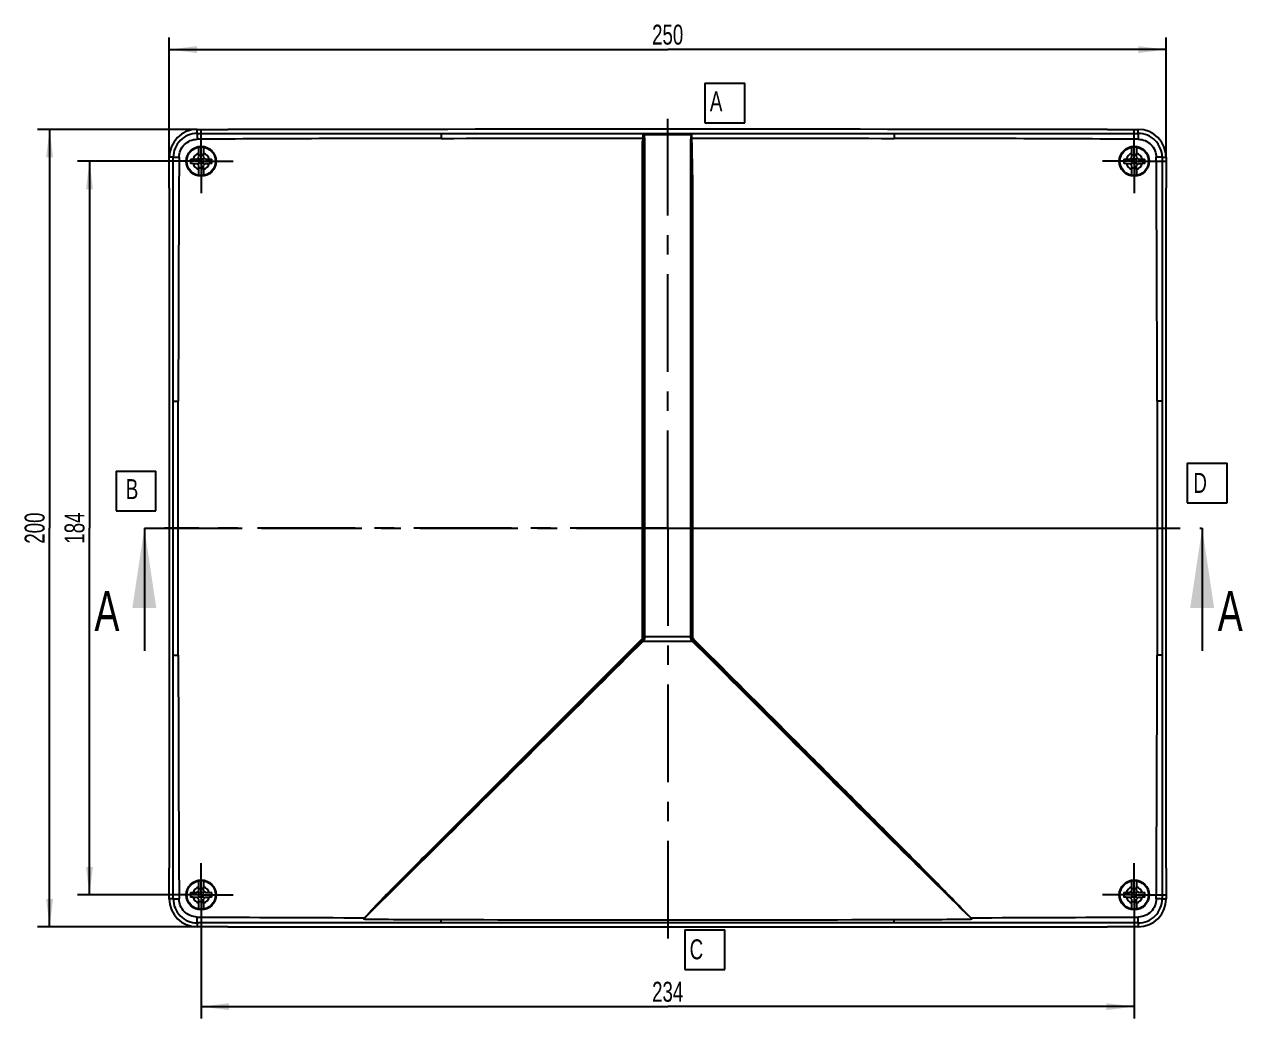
# Model space of a CAD drawing. Header units: millimetres. Extents: x 0 to 594, y 0 to 420.
# Drawn here: x 135.2 to 288, y 118.7 to 243.4 of the extents above; entities that cross this region are included whole.
import ezdxf

# ---------------------------------------------------------------- set-up
doc = ezdxf.new("R2010")
doc.units = ezdxf.units.MM
doc.header["$LTSCALE"] = 32.67
doc.linetypes.add('CENTER', pattern=[0.6, 0.375, -0.075, 0.075, -0.075])
doc.layers.get('0').update_dxf_attribs({"linetype": 'CONTINUOUS'})
for name, color, linetype in [('DECKEL_ABOX_DXF_CONTINUOUS_LINE', 7, 'CONTINUOUS'), ('KASTEN_ABOX_250-5201_DXF_AXIS', 7, 'CONTINUOUS'), ('M-490-925-01-5184_DXF_AXIS', 7, 'CONTINUOUS'), ('M-490-925-01-6274_DXF_DIMENSION', 7, 'CONTINUOUS'), ('M-490-925-01-6274_DXF_HATCHING', 7, 'CONTINUOUS'), ('M-490-925-01-6274_DXF_TEXT', 7, 'CONTINUOUS'), ('SCHRAUBE_D9-DXF_CONTINUOUS_LINE', 7, 'CONTINUOUS')]:
    doc.layers.add(name, color=color, linetype=linetype)
doc.styles.get("Standard").update_dxf_attribs({"font": 'txt', "width": 0.7})
doc.dimstyles.new('DIMSTYLE_3', dxfattribs={"dimtxt": 2.5, "dimasz": 3.5, "dimexe": 1.5, "dimexo": 0, "dimtad": 1, "dimdec": 3, "dimlfac": 2, "dimdsep": 46, "dimtxsty": 'Standard', "dimblk": '_FILLED', "dimblk1": '_FILLED', "dimblk2": '_FILLED', "dimcen": 0.09, "dimclrt": 5, "dimadec": 3, "dimazin": 2, "dimtp": 0.5, "dimtm": 0.5, "dimtfac": 1, "dimtdec": 3, "dimtofl": 0, "dimtmove": 0, "dimatfit": 3, "dimldrblk": '_FILLED', "dimfxl": 1, "dimtolj": 1, "dimarcsym": 0})
doc.dimstyles.get("Standard").update_dxf_attribs({"dimtxt": 2.5, "dimasz": 3.5, "dimexe": 1.5, "dimexo": 0, "dimtad": 1, "dimdec": 3, "dimdsep": 46, "dimtxsty": 'Standard', "dimblk": '_FILLED', "dimblk1": '_FILLED', "dimblk2": '_FILLED', "dimcen": 0.09, "dimclrt": 5, "dimadec": 3, "dimazin": 2, "dimtol": 1, "dimtp": 0.005, "dimtm": 0.005, "dimtfac": 1, "dimtdec": 3, "dimtofl": 0, "dimtmove": 0, "dimatfit": 3, "dimldrblk": '_FILLED', "dimfxl": 1, "dimtolj": 1, "dimarcsym": 0})

# ---------------------------------------------------------------- blocks, each defined once
blk = doc.blocks.new('_FILLED')
at = {"color": 0, "linetype": 'ByBlock'}
blk.add_solid([(0, 0), (-1, 0.125), (-1, -0.125)], dxfattribs=at)
blk = doc.blocks.new('*D7')
at = {"layer": 'M-490-925-01-6274_DXF_DIMENSION', "color": 2, "linetype": 'Continuous', "transparency": 16777216}
for p, q in [((156.87, 230.26), (136.87, 230.26)), ((138.37, 230.26), (138.37, 180.26)), ((138.37, 130.26), (138.37, 180.26)), ((156.87, 130.26), (136.87, 130.26))]:
    blk.add_line(p, q, dxfattribs=at)
at = {"layer": 'M-490-925-01-6274_DXF_DIMENSION', "color": 2, "linetype": 'Continuous', "transparency": 16777216, "xscale": 3.5, "yscale": 3.5, "zscale": 3.5}
for p, rotation in [((138.37, 230.26), 90), ((138.37, 130.26), 270)]:
    blk.add_blockref('_FILLED', p, dxfattribs=dict(at, rotation=rotation))
at = {"layer": 'M-490-925-01-6274_DXF_DIMENSION', "color": 5, "linetype": 'Continuous', "transparency": 16777216, "insert": (135.24, 180.26), "char_height": 2.5, "width": 8.8393, "attachment_point": 2, "rotation": 90, "line_spacing_factor": 0.9}
blk.add_mtext('200', dxfattribs=at)
blk = doc.blocks.new('*D11')
at = {"layer": 'M-490-925-01-6274_DXF_DIMENSION', "color": 2, "linetype": 'Continuous', "transparency": 16777216}
for p, q in [((153.37, 226.26), (141.87, 226.26)), ((143.37, 226.26), (143.37, 180.26)), ((143.37, 134.26), (143.37, 180.26)), ((153.37, 134.26), (141.87, 134.26))]:
    blk.add_line(p, q, dxfattribs=at)
at = {"layer": 'M-490-925-01-6274_DXF_DIMENSION', "color": 2, "linetype": 'Continuous', "transparency": 16777216, "xscale": 3.5, "yscale": 3.5, "zscale": 3.5}
for p, rotation in [((143.37, 226.26), 90), ((143.37, 134.26), 270)]:
    blk.add_blockref('_FILLED', p, dxfattribs=dict(at, rotation=rotation))
at = {"layer": 'M-490-925-01-6274_DXF_DIMENSION', "color": 5, "linetype": 'Continuous', "transparency": 16777216, "insert": (140.24, 180.26), "char_height": 2.5, "width": 8.0357, "attachment_point": 2, "rotation": 90, "line_spacing_factor": 0.9}
blk.add_mtext('184', dxfattribs=at)
blk = doc.blocks.new('*D14')
at = {"layer": 'M-490-925-01-6274_DXF_DIMENSION', "color": 2, "linetype": 'Continuous', "transparency": 16777216}
for p, q in [((153.37, 226.76), (153.37, 241.77)), ((278.37, 226.76), (278.37, 241.77)), ((153.37, 240.27), (215.87, 240.27)), ((278.37, 240.27), (215.87, 240.27))]:
    blk.add_line(p, q, dxfattribs=at)
at = {"layer": 'M-490-925-01-6274_DXF_DIMENSION', "color": 2, "linetype": 'Continuous', "transparency": 16777216, "xscale": 3.5, "yscale": 3.5, "zscale": 3.5, "rotation": 180}
blk.add_blockref('_FILLED', (153.37, 240.27), dxfattribs=at)
at = {"layer": 'M-490-925-01-6274_DXF_DIMENSION', "color": 2, "linetype": 'Continuous', "transparency": 16777216, "xscale": 3.5, "yscale": 3.5, "zscale": 3.5}
blk.add_blockref('_FILLED', (278.37, 240.27), dxfattribs=at)
at = {"layer": 'M-490-925-01-6274_DXF_DIMENSION', "color": 5, "linetype": 'Continuous', "transparency": 16777216, "insert": (215.87, 243.39), "char_height": 2.5, "width": 8.5714, "attachment_point": 2, "line_spacing_factor": 0.9}
blk.add_mtext('250', dxfattribs=at)
blk = doc.blocks.new('*D18')
at = {"layer": 'M-490-925-01-6274_DXF_DIMENSION', "color": 2, "linetype": 'Continuous', "transparency": 16777216}
for p, q in [((157.37, 134.26), (157.37, 118.75)), ((274.37, 134.26), (274.37, 118.75)), ((157.37, 120.25), (215.87, 120.25)), ((274.37, 120.25), (215.87, 120.25))]:
    blk.add_line(p, q, dxfattribs=at)
at = {"layer": 'M-490-925-01-6274_DXF_DIMENSION', "color": 2, "linetype": 'Continuous', "transparency": 16777216, "xscale": 3.5, "yscale": 3.5, "zscale": 3.5, "rotation": 180}
blk.add_blockref('_FILLED', (157.37, 120.25), dxfattribs=at)
at = {"layer": 'M-490-925-01-6274_DXF_DIMENSION', "color": 2, "linetype": 'Continuous', "transparency": 16777216, "xscale": 3.5, "yscale": 3.5, "zscale": 3.5}
blk.add_blockref('_FILLED', (274.37, 120.25), dxfattribs=at)
at = {"layer": 'M-490-925-01-6274_DXF_DIMENSION', "color": 5, "linetype": 'Continuous', "transparency": 16777216, "insert": (215.87, 123.37), "char_height": 2.5, "width": 8.5714, "attachment_point": 2, "line_spacing_factor": 0.9}
blk.add_mtext('234', dxfattribs=at)
blk = doc.blocks.new('XSEC_FILLED')
at = {"color": 0, "linetype": 'ByBlock'}
blk.add_solid([(0, 0), (-1, 0.15), (-1, -0.15)], dxfattribs=at)
blk = doc.blocks.new('HATCHING_BL2', base_point=(216.57, 172.57))
at = {"layer": 'M-490-925-01-6274_DXF_HATCHING', "color": 7, "linetype": 'CENTER'}
for p, q in [((150.25, 180.26), (165.25, 180.26)), ((267.89, 180.26), (282.89, 180.26))]:
    blk.add_line(p, q, dxfattribs=at)
at = {"layer": 'M-490-925-01-6274_DXF_HATCHING', "color": 9, "linetype": 'CENTER'}
blk.add_line((165.25, 180.26), (267.89, 180.26), dxfattribs=at)
at = {"layer": 'M-490-925-01-6274_DXF_HATCHING', "color": 7, "linetype": 'Continuous', "char_height": 5, "width": 6.4286, "attachment_point": 1, "line_spacing_factor": 0.9}
for insert in [(144, 172.38), (284.85, 172.38)]:
    blk.add_mtext('A', dxfattribs=dict(at, insert=insert))
at = {"layer": 'M-490-925-01-6274_DXF_HATCHING', "color": 7, "linetype": 'Continuous'}
for points in [[(150.25, 180.26), (150.25, 164.88)], [(282.89, 180.26), (282.89, 164.88)]]:
    blk.add_leader(points, dimstyle='Standard', override={"dimasz": 10, "dimtad": 0, "dimldrblk": 'XSEC_FILLED'}, dxfattribs=at)

msp = doc.modelspace()

# ---------------------------------------------------------------- linework, layer by layer
at = {"color": 7, "linetype": 'Continuous'}
for p, q in [((220.53833, 236.07292), (220.53833, 231.07292)), ((220.53833, 236.07292), (225.53833, 236.07292)), ((225.53833, 231.07292), (225.53833, 236.07292)), ((220.53833, 231.07292), (225.53833, 231.07292)), ((281.0103, 188.41668), (286.0103, 188.41668)), ((281.0103, 188.41668), (281.0103, 183.41668)), ((286.0103, 183.41668), (286.0103, 188.41668)), ((146.70955, 187.40782), (146.70955, 182.40782)), ((146.70955, 187.40782), (151.70955, 187.40782)), ((151.70955, 182.40782), (151.70955, 187.40782)), ((281.0103, 183.41668), (286.0103, 183.41668)), ((146.70955, 182.40782), (151.70955, 182.40782)), ((218.02622, 129.89741), (218.02622, 124.89741)), ((218.02622, 129.89741), (223.02622, 129.89741)), ((223.02622, 124.89741), (223.02622, 129.89741)), ((218.02622, 124.89741), (223.02622, 124.89741))]:
    msp.add_line(p, q, dxfattribs=at)
at = {"layer": 'DECKEL_ABOX_DXF_CONTINUOUS_LINE', "color": 9, "linetype": 'Continuous'}
for p, q in [((156.87414, 229.75145), (156.87414, 230.25634)), ((187.4729, 229.747), (187.47202, 229.13411)), ((212.75723, 229.13705), (212.75861, 229.15329)), ((212.87414, 229.74855), (218.87414, 229.74855)), ((212.91033, 229.63051), (218.83532, 229.63051)), ((244.27539, 229.747), (244.27627, 229.13411)), ((274.87414, 229.75145), (274.87414, 230.25634)), ((153.87903, 226.75634), (153.37414, 226.75634)), ((277.86925, 226.75634), (278.37414, 226.75634)), ((153.88314, 196.16875), (154.50529, 196.16931)), ((213.02414, 166.49075), (213.02414, 196.24809)), ((218.72414, 196.24809), (218.72414, 166.49075)), ((277.86514, 196.16875), (277.24299, 196.16931)), ((212.72442, 166.48276), (212.72439, 166.66394)), ((213.02414, 166.66605), (218.72414, 166.66605)), ((219.02387, 166.48276), (219.02389, 166.66394)), ((210.53929, 164.25699), (212.57827, 166.29596)), ((210.74465, 164.05488), (212.78957, 166.09892)), ((212.57827, 166.29596), (212.69435, 166.41204)), ((212.78957, 166.09892), (212.8471, 166.15523)), ((212.78957, 166.09892), (218.95869, 166.09892)), ((212.8471, 166.15523), (212.87675, 166.18425)), ((212.85396, 166.48383), (212.86894, 166.48434)), ((212.87675, 166.18425), (212.90698, 166.21385)), ((218.8413, 166.21384), (218.89926, 166.1571)), ((218.89926, 166.1571), (218.92879, 166.12819)), ((218.92879, 166.12819), (218.95869, 166.09892)), ((218.95869, 166.09892), (221.00312, 164.05446)), ((219.17, 166.29598), (219.05394, 166.41204)), ((221.20899, 164.25699), (219.17, 166.29598)), ((153.88314, 164.34393), (154.50529, 164.34337)), ((187.44783, 141.14974), (210.53929, 164.25699)), ((277.86514, 164.34393), (277.24299, 164.34337)), ((177.88481, 131.39011), (187.59239, 141.00484)), ((187.43655, 141.13845), (187.44783, 141.14974)), ((153.87903, 133.75634), (153.37414, 133.75634)), ((277.86925, 133.75634), (278.37414, 133.75634)), ((177.71396, 131.22116), (177.88481, 131.39011)), ((253.86805, 131.38308), (254.03432, 131.22116)), ((156.87414, 130.76124), (156.87414, 130.25634)), ((187.4729, 130.76568), (187.47211, 131.17336)), ((244.27539, 130.76568), (244.27617, 131.17336)), ((274.87414, 130.76124), (274.87414, 130.25634))]:
    msp.add_line(p, q, dxfattribs=at)
at = {"layer": 'DECKEL_ABOX_DXF_CONTINUOUS_LINE', "color": 7, "linetype": 'Continuous'}
for p, q in [((156.87414, 230.25634), (160.72414, 230.25634)), ((212.87414, 229.7463), (212.87414, 229.74855)), ((212.87414, 166.48486), (212.87414, 229.73483)), ((218.87414, 229.74855), (218.87414, 229.7463)), ((218.87414, 166.48499), (218.87414, 229.74681)), ((271.02414, 230.25634), (274.87414, 230.25634)), ((153.37414, 222.90634), (153.37414, 226.75634)), ((278.37414, 226.75634), (278.37414, 222.90634)), ((177.71396, 131.22116), (212.80092, 166.30812)), ((218.94714, 166.30834), (254.03432, 131.22116)), ((153.37414, 133.75634), (153.37414, 137.60634)), ((278.37414, 137.60634), (278.37414, 133.75634)), ((160.72414, 130.25634), (156.87414, 130.25634)), ((177.88268, 131.2199), (177.71396, 131.22116)), ((254.03432, 131.22116), (253.87135, 131.21995)), ((274.87414, 130.25634), (271.02414, 130.25634))]:
    msp.add_line(p, q, dxfattribs=at)
for centre in [(157.37414, 226.25634), (274.37414, 226.25634), (157.37414, 134.25634), (274.37414, 134.25634)]:
    msp.add_circle(centre, 1.875, dxfattribs=at)
for centre, radius, start, end in [((156.87414, 226.75634), 3.5, 90, 180), ((221.15285, 228.53937), 8.41665, 175.1906198, 175.8170808), ((219.74626, 228.65673), 7.00517, 174.8196247, 175.1826106), ((274.87414, 226.75634), 3.5, 0, 90), ((212.62414, 166.48489), 0.25, 315, 359.9915506), ((219.12414, 166.48489), 0.25, 180, 225), ((156.87414, 133.75634), 3.5, 180, 270), ((274.87414, 133.75634), 3.5, 270, 360), ((192.91797, 2240.96993), 2109.80361, 269.59168412, 269.85210641), ((215.87414, 11325.17011), 11194.03279, 269.854626186, 270.145373703), ((238.83261, 2240.42904), 2109.26271, 270.14786846, 270.40851411)]:
    msp.add_arc(centre, radius, start, end, dxfattribs=at)
at = {"layer": 'DECKEL_ABOX_DXF_CONTINUOUS_LINE', "color": 9, "linetype": 'Continuous'}
for centre, radius, start, end in [((156.87398, 226.7565), 2.99496, 89.9969343, 180.0030215), ((220.57018, 228.48291), 7.84028, 175.2141302, 176.9351226), ((209.82163, 228.87646), 3.17941, 11.3875201, 13.7193538), ((209.53445, 228.81876), 3.47234, 9.0891729, 11.3852876), ((223.84518, 228.69112), 5.09717, 169.3799427, 171.4779962), ((169.00402, 227.65241), 49.92352, 1.7227784, 1.8734638), ((274.8743, 226.7565), 2.99496, 359.9969785, 90.0030657), ((196.88909, -6470.64336), 6699.78409, 90.080533708, 90.342242812), ((234.85925, -6470.6304), 6699.77112, 89.657756935, 89.919466545), ((6190.97886, 190.93782), 6036.47583, 179.659981694, 179.950344814), ((-5759.23127, 190.93782), 6036.47653, 0.049655203, 0.340018289), ((212.63052, 166.496), 0.39502, 314.4159717, 329.4065841), ((212.63986, 166.49094), 0.38428, 352.3174583, 359.9725504), ((219.11494, 166.49381), 0.39146, 202.9352689, 218.0202779), ((219.1175, 166.49583), 0.39472, 218.0220973, 225.5936519), ((219.02407, 176.66274), 10.17998, 269.7842982, 270.00324), ((212.39733, 173.05831), 9.40654, 314.5906478, 314.8095198), ((210.88937, 174.57813), 11.54752, 314.8032597, 314.9946698), ((6190.98719, 169.57489), 6036.48417, 180.049655387, 180.340018105), ((-6098.59748, 6478.22314), 8926.17045, 314.768390792, 314.978095069), ((-5759.23819, 169.57489), 6036.48345, 359.659981877, 359.950344631), ((1283.98128, 1189.7235), 1476.89462, 225.24414106, 225.77435297), ((156.87394, 133.75614), 2.99491, 179.9961374, 270.0039068), ((274.87435, 133.75614), 2.99491, 269.9960932, 0.0038626), ((196.85679, 6817.49122), 6686.11931, 269.657334483, 269.83734502), ((234.89392, 6817.16125), 6685.78934, 270.162555042, 270.342661608)]:
    msp.add_arc(centre, radius, start, end, dxfattribs=at)
at = {"layer": 'DECKEL_ABOX_DXF_CONTINUOUS_LINE', "color": 7, "linetype": 'Continuous'}
for centre, major_axis, start_param, end_param in [((215.87414, -30.01142), (6083.17, 0), 1.561730206, 1.579862448), ((412.80385, 180.25634), (0, 6063.48333), 1.563762358, 1.577830295), ((18.94443, 180.25634), (0, 6063.48333), -1.577830295, -1.563762358), ((215.87414, 390.5241), (6083.17, 0), -1.579862448, -1.561730206)]:
    msp.add_ellipse(centre, major_axis=major_axis, ratio=0.042786648, start_param=start_param, end_param=end_param, dxfattribs=at)
at = {"layer": 'DECKEL_ABOX_DXF_CONTINUOUS_LINE', "color": 9, "linetype": 'Continuous'}
for points, knots in [([(156.87414, 229.75145), (156.87124, 229.7303), (156.87424, 229.65537), (156.86967, 229.50353), (156.8705, 229.28129), (156.86978, 229.11245), (156.86975, 229.0212)], [0, 0, 0, 0, 0.087683954, 0.30622248, 0.62515292, 1, 1, 1, 1]), ([(212.75861, 229.15328), (212.78598, 229.15101), (212.82494, 229.14692), (212.85833, 229.1376), (212.87414, 229.13281), (212.87414, 229.1292)], [0, 0, 0, 0, 0.69137892, 0.909145311, 1, 1, 1, 1]), ([(212.88017, 229.72987), (212.87924, 229.73173), (212.87739, 229.73518), (212.87524, 229.73847), (212.87414, 229.73993)], [0, 0, 0, 0, 0.532546583, 1, 1, 1, 1]), ([(212.91033, 229.63051), (212.9062, 229.62954), (212.89761, 229.62833), (212.88854, 229.62735), (212.87621, 229.62952), (212.88141, 229.63533), (212.88342, 229.63689)], [0, 0, 0, 0, 0.323599181, 0.630173543, 0.806281669, 1, 1, 1, 1]), ([(212.91033, 229.63051), (212.90732, 229.64044), (212.89788, 229.67366), (212.89097, 229.70817), (212.88017, 229.72987)], [0, 0, 0, 0, 0.299821885, 1, 1, 1, 1]), ([(218.87414, 229.74034), (218.87028, 229.73509), (218.85302, 229.69984), (218.84278, 229.66206), (218.83532, 229.63051)], [0, 0, 0, 0, 0.167424313, 1, 1, 1, 1]), ([(218.83532, 229.63051), (218.8398, 229.6297), (218.84912, 229.62875), (218.8586, 229.62817), (218.87192, 229.63024), (218.86626, 229.63595), (218.86417, 229.63734)], [0, 0, 0, 0, 0.329374824, 0.641421527, 0.818721022, 1, 1, 1, 1]), ([(218.87414, 229.14686), (218.87414, 229.1477), (218.88196, 229.15395), (218.89102, 229.15253), (218.89871, 229.15168)], [0, 0, 0, 0, 0.097517283, 1, 1, 1, 1]), ([(218.87575, 229.74368), (218.87557, 229.74421), (218.87521, 229.74511), (218.87474, 229.74597), (218.87448, 229.7463)], [0, 0, 0, 0, 0.574799594, 1, 1, 1, 1]), ([(218.90085, 229.28452), (218.89894, 229.34281), (218.89495, 229.44805), (218.89024, 229.58618), (218.88263, 229.68025), (218.88088, 229.72906), (218.87575, 229.74368)], [0, 0, 0, 0, 0.38032062, 0.687405347, 0.898957101, 1, 1, 1, 1]), ([(219.02465, 196.25611), (219.02467, 199.01704), (219.02637, 204.53033), (219.01597, 215.49569), (219.06227, 223.70289), (218.90497, 229.15329)], [0, 0, 0, 0, 0.251774895, 0.502759691, 1, 1, 1, 1]), ([(274.87414, 229.75139), (274.87705, 229.73025), (274.87405, 229.65532), (274.87861, 229.50349), (274.87779, 229.28127), (274.8785, 229.11244), (274.87854, 229.0212)], [0, 0, 0, 0, 0.087680592, 0.306215127, 0.625145538, 1, 1, 1, 1]), ([(154.60932, 226.76071), (154.61111, 227.05405), (154.7326, 227.6463), (155.23667, 228.3938), (155.98415, 228.89789), (156.5764, 229.01939), (156.86975, 229.0212)], [0, 0, 0, 0, 0.249990662, 0.499999936, 0.750009348, 1, 1, 1, 1]), ([(212.72364, 196.25611), (212.72363, 198.99564), (212.72364, 203.10213), (212.72368, 208.57267), (212.72373, 212.66406), (212.7238, 216.74438), (212.72387, 220.13667), (212.72394, 222.84321), (212.72397, 224.53061), (212.72404, 225.87832), (212.724, 226.88744), (212.72437, 227.89508), (212.72299, 228.56707), (212.74111, 228.90211)], [0, 0, 0, 0, 0.251747147, 0.377363674, 0.502712894, 0.627723095, 0.752322535, 0.814445769, 0.876439346, 0.907384696, 0.93829425, 0.969166817, 1, 1, 1, 1]), ([(213.02414, 196.24809), (213.02414, 198.98751), (213.02414, 203.09383), (213.02414, 208.56411), (213.02414, 212.6552), (213.02414, 216.05786), (213.02414, 218.77382), (213.02415, 220.80546), (213.0241, 222.83312), (213.02426, 224.52023), (213.02394, 225.86768), (213.0249, 226.8766), (213.02131, 227.88398), (213.03022, 228.55592), (213.01202, 228.89087)], [0, 0, 0, 0, 0.251762997, 0.377385773, 0.502738834, 0.62774946, 0.69010368, 0.752345102, 0.814464693, 0.876453438, 0.90739593, 0.93830234, 0.969171543, 1, 1, 1, 1]), ([(218.7416, 228.80521), (218.72362, 228.47111), (218.72433, 227.80101), (218.72406, 226.79617), (218.72416, 225.78984), (218.72413, 224.44586), (218.72415, 222.76311), (218.72414, 220.06401), (218.72414, 216.68098), (218.72414, 212.61177), (218.72414, 208.53146), (218.72414, 203.07567), (218.72414, 198.98024), (218.72414, 196.24809)], [0, 0, 0, 0, 0.030830507, 0.061701589, 0.092609688, 0.123553687, 0.185544922, 0.247666345, 0.372263874, 0.497274341, 0.62262559, 0.748245307, 1, 1, 1, 1]), ([(274.87854, 229.0212), (275.17189, 229.0194), (275.76413, 228.89789), (276.51161, 228.3938), (277.01569, 227.6463), (277.13716, 227.05405), (277.13897, 226.76071)], [0, 0, 0, 0, 0.249990681, 0.500000036, 0.750009367, 1, 1, 1, 1]), ([(153.87909, 226.75634), (153.90024, 226.75923), (153.97516, 226.75624), (154.127, 226.76078), (154.34924, 226.75996), (154.51807, 226.76067), (154.60932, 226.76071)], [0, 0, 0, 0, 0.087681004, 0.306217532, 0.625148898, 1, 1, 1, 1]), ([(277.86925, 226.75634), (277.8481, 226.75923), (277.77317, 226.75625), (277.62131, 226.76078), (277.39906, 226.75996), (277.23022, 226.76067), (277.13897, 226.76071)], [0, 0, 0, 0, 0.087684363, 0.306224881, 0.625156278, 1, 1, 1, 1]), ([(212.72364, 196.25611), (212.7428, 196.25611), (212.77711, 196.25503), (212.82754, 196.25802), (212.85047, 196.25057), (212.87414, 196.25748), (212.87414, 196.25364)], [0, 0, 0, 0, 0.381798236, 0.706768792, 0.923404915, 1, 1, 1, 1]), ([(213.02414, 196.2481), (213.00503, 196.2481), (212.97083, 196.24918), (212.92056, 196.2462), (212.89772, 196.25362), (212.87414, 196.24674), (212.87414, 196.25057)], [0, 0, 0, 0, 0.382054586, 0.706973478, 0.923471699, 1, 1, 1, 1]), ([(218.72414, 196.2481), (218.74325, 196.2481), (218.77745, 196.24918), (218.82773, 196.2462), (218.85057, 196.25362), (218.87414, 196.24674), (218.87414, 196.25057)], [0, 0, 0, 0, 0.382054585, 0.706973479, 0.9234717, 1, 1, 1, 1]), ([(218.87414, 196.25364), (218.87414, 196.25748), (218.89781, 196.25057), (218.92074, 196.25802), (218.97118, 196.25503), (219.00549, 196.25611), (219.02465, 196.25611)], [0, 0, 0, 0, 0.076596274, 0.293232514, 0.618202462, 1, 1, 1, 1]), ([(213.02414, 166.66605), (213.00503, 166.66605), (212.97083, 166.66495), (212.92055, 166.6681), (212.89773, 166.66058), (212.87415, 166.66777), (212.87414, 166.66395)], [0, 0, 0, 0, 0.382088325, 0.707030815, 0.923531949, 1, 1, 1, 1]), ([(218.72414, 166.66605), (218.74325, 166.66605), (218.77745, 166.66495), (218.82773, 166.6681), (218.85055, 166.66058), (218.87414, 166.66777), (218.87414, 166.66395)], [0, 0, 0, 0, 0.382090868, 0.707035664, 0.923536362, 1, 1, 1, 1]), ([(212.68864, 166.18913), (212.68756, 166.18977), (212.68616, 166.19059), (212.68393, 166.19113), (212.68352, 166.19072)], [0, 0, 0, 0, 0.683672572, 1, 1, 1, 1]), ([(212.78957, 166.09892), (212.7788, 166.10959), (212.746, 166.14036), (212.71453, 166.17402), (212.68864, 166.18913)], [0, 0, 0, 0, 0.335956335, 1, 1, 1, 1]), ([(212.69435, 166.41204), (212.70561, 166.40078), (212.73965, 166.3671), (212.77328, 166.33296), (212.79692, 166.31144)], [0, 0, 0, 0, 0.332444076, 1, 1, 1, 1]), ([(212.72364, 166.48276), (212.73657, 166.48276), (212.78001, 166.48287), (212.82345, 166.48307), (212.85396, 166.48383)], [0, 0, 0, 0, 0.297522992, 1, 1, 1, 1]), ([(212.79692, 166.31144), (212.79786, 166.31057), (212.799, 166.31015), (212.80057, 166.30784), (212.80089, 166.30815)], [0, 0, 0, 0, 0.744112466, 1, 1, 1, 1]), ([(212.90698, 166.21385), (212.89404, 166.22671), (212.87035, 166.24907), (212.8371, 166.28254), (212.81745, 166.29437), (212.80353, 166.31073), (212.80092, 166.30812)], [0, 0, 0, 0, 0.384728796, 0.707802951, 0.922014059, 1, 1, 1, 1]), ([(212.86894, 166.48434), (212.87023, 166.48441), (212.87137, 166.4849), (212.87414, 166.48445), (212.87414, 166.48489)], [0, 0, 0, 0, 0.743291859, 1, 1, 1, 1]), ([(212.89424, 166.48782), (212.88924, 166.48748), (212.88472, 166.48582), (212.87414, 166.48668), (212.87414, 166.48489)], [0, 0, 0, 0, 0.736718087, 1, 1, 1, 1]), ([(213.02414, 166.49075), (213.01125, 166.49075), (212.96794, 166.49046), (212.92459, 166.48989), (212.89424, 166.48782)], [0, 0, 0, 0, 0.297656365, 1, 1, 1, 1]), ([(218.72414, 166.49075), (218.74325, 166.49075), (218.77751, 166.48978), (218.82762, 166.49122), (218.85084, 166.48471), (218.87414, 166.48878), (218.87414, 166.48489)], [0, 0, 0, 0, 0.38145722, 0.705950169, 0.922409208, 1, 1, 1, 1]), ([(218.8413, 166.21384), (218.85424, 166.2267), (218.87793, 166.24907), (218.91118, 166.28254), (218.93084, 166.29437), (218.94475, 166.31073), (218.94737, 166.30812)], [0, 0, 0, 0, 0.384731464, 0.70780646, 0.922016918, 1, 1, 1, 1]), ([(218.87414, 166.48489), (218.87414, 166.48221), (218.89081, 166.48702), (218.9073, 166.48167), (218.94489, 166.48382), (218.97082, 166.48289), (218.98574, 166.48283)], [0, 0, 0, 0, 0.072094388, 0.278696897, 0.598953512, 1, 1, 1, 1]), ([(218.94736, 166.30812), (218.94857, 166.30691), (218.95401, 166.31655), (218.96406, 166.32171), (218.98088, 166.34044), (218.99375, 166.35232), (219.00107, 166.35953)], [0, 0, 0, 0, 0.068857611, 0.268038615, 0.585539532, 1, 1, 1, 1]), ([(218.95869, 166.09892), (218.96946, 166.10959), (219.00227, 166.14036), (219.03374, 166.17402), (219.05963, 166.18914)], [0, 0, 0, 0, 0.335952499, 1, 1, 1, 1]), ([(219.05963, 166.18914), (219.06071, 166.18977), (219.06212, 166.1906), (219.06435, 166.19114), (219.06476, 166.19073)], [0, 0, 0, 0, 0.683741013, 1, 1, 1, 1]), ([(210.53929, 164.25699), (210.55272, 164.24357), (210.5775, 164.22032), (210.61067, 164.1829), (210.63188, 164.17214), (210.64354, 164.15072), (210.64621, 164.15341)], [0, 0, 0, 0, 0.38265913, 0.707476019, 0.923658952, 1, 1, 1, 1]), ([(221.00312, 164.05446), (224.85388, 160.20375), (232.55703, 152.50393), (240.25256, 144.79641), (244.11847, 140.96087)], [0, 0, 0, 0, 0.499998676, 1, 1, 1, 1]), ([(221.10207, 164.15341), (221.10475, 164.15073), (221.1164, 164.17213), (221.13762, 164.18291), (221.17078, 164.22032), (221.19556, 164.24357), (221.20899, 164.25699)], [0, 0, 0, 0, 0.076351856, 0.292535674, 0.617346811, 1, 1, 1, 1]), ([(244.31171, 141.13272), (242.39607, 143.0601), (238.54727, 146.90397), (230.84761, 154.6133), (225.06579, 160.39745), (221.20899, 164.25699)], [0, 0, 0, 0, 0.249402244, 0.499231151, 1, 1, 1, 1]), ([(177.87583, 131.39885), (178.65923, 132.22306), (180.18993, 133.90607), (182.61395, 136.30796), (185.02255, 138.72522), (186.63211, 140.33358), (187.43655, 141.13848)], [0, 0, 0, 0, 0.249933596, 0.499886601, 0.749879705, 1, 1, 1, 1]), ([(187.43657, 141.13847), (187.44928, 141.12598), (187.47261, 141.10404), (187.50647, 141.07416), (187.52637, 141.06076), (187.54243, 141.04963), (187.54522, 141.05241)], [0, 0, 0, 0, 0.382484021, 0.702348119, 0.915447138, 1, 1, 1, 1]), ([(244.20626, 141.04923), (244.20894, 141.04653), (244.22446, 141.05752), (244.24375, 141.07039), (244.27663, 141.09942), (244.29932, 141.12065), (244.3117, 141.13274)], [0, 0, 0, 0, 0.084148228, 0.297278292, 0.617312897, 1, 1, 1, 1]), ([(253.86229, 131.39882), (253.06594, 132.20943), (251.49114, 133.8478), (248.30751, 137.09241), (245.91415, 139.52042), (244.31171, 141.13275)], [0, 0, 0, 0, 0.249984825, 0.499915245, 1, 1, 1, 1]), ([(153.87903, 133.75634), (153.90018, 133.75345), (153.97512, 133.75644), (154.12697, 133.7519), (154.34922, 133.75272), (154.51807, 133.75201), (154.60932, 133.75198)], [0, 0, 0, 0, 0.087684363, 0.306224881, 0.625156278, 1, 1, 1, 1]), ([(156.86975, 131.49148), (156.5764, 131.49328), (155.98416, 131.6148), (155.23667, 132.11888), (154.73259, 132.86638), (154.61112, 133.45863), (154.60932, 133.75198)], [0, 0, 0, 0, 0.249990681, 0.500000036, 0.750009367, 1, 1, 1, 1]), ([(277.13897, 133.75198), (277.13717, 133.45863), (277.01569, 132.86638), (276.51161, 132.11888), (275.76413, 131.61479), (275.17189, 131.49329), (274.87854, 131.49148)], [0, 0, 0, 0, 0.249990662, 0.499999936, 0.750009348, 1, 1, 1, 1]), ([(277.8692, 133.75634), (277.84805, 133.75345), (277.77312, 133.75644), (277.62128, 133.7519), (277.39905, 133.75272), (277.23021, 133.75201), (277.13897, 133.75198)], [0, 0, 0, 0, 0.087681004, 0.306217532, 0.625148898, 1, 1, 1, 1]), ([(156.87414, 130.76129), (156.87124, 130.78243), (156.87424, 130.85736), (156.86967, 131.00919), (156.8705, 131.23141), (156.86978, 131.40024), (156.86975, 131.49148)], [0, 0, 0, 0, 0.087680592, 0.306215127, 0.625145538, 1, 1, 1, 1]), ([(274.87414, 130.76124), (274.87705, 130.78238), (274.87405, 130.85731), (274.87861, 131.00916), (274.87779, 131.2314), (274.8785, 131.40023), (274.87854, 131.49148)], [0, 0, 0, 0, 0.087683954, 0.30622248, 0.62515292, 1, 1, 1, 1])]:
    msp.add_open_spline(points, degree=3, knots=knots, dxfattribs=at)
for points in [[(156.87414, 229.75145), (167.07373, 229.74888), (177.27331, 229.74753), (187.4729, 229.747)], [(187.47202, 229.13411), (195.90088, 229.14566), (204.32975, 229.15203), (212.75861, 229.15329)], [(187.4729, 229.747), (195.93998, 229.74657), (204.40706, 229.74634), (212.87414, 229.7463)], [(213.01202, 228.89087), (213.00335, 229.05027), (212.98845, 229.20966), (212.96318, 229.36729)], [(218.80429, 229.44647), (218.77239, 229.23408), (218.75314, 229.01967), (218.7416, 228.80521)], [(218.87414, 229.7463), (227.34122, 229.74634), (235.8083, 229.74657), (244.27539, 229.747)], [(218.90497, 229.15329), (227.36207, 229.15206), (235.81917, 229.1457), (244.27627, 229.13411)], [(244.27539, 229.747), (254.47497, 229.74753), (264.67456, 229.74888), (274.87414, 229.75145)], [(153.88314, 196.16875), (153.88281, 206.36462), (153.88158, 216.56048), (153.87903, 226.75634)], [(277.86925, 226.75634), (277.86671, 216.56048), (277.86547, 206.36462), (277.86514, 196.16875)], [(153.88314, 164.34393), (153.88349, 174.9522), (153.88349, 185.56048), (153.88314, 196.16875)], [(154.49989, 164.34337), (154.49883, 174.95202), (154.49883, 185.56066), (154.49989, 196.16931)], [(212.72439, 166.66394), (212.72314, 176.528), (212.72325, 186.39206), (212.72473, 196.25611)], [(219.02389, 166.66394), (219.02514, 176.528), (219.02503, 186.39206), (219.02356, 196.25611)], [(277.2484, 196.16931), (277.24945, 185.56066), (277.24945, 174.95202), (277.2484, 164.34337)], [(277.86514, 196.16875), (277.8648, 185.56048), (277.8648, 174.9522), (277.86514, 164.34393)], [(212.69435, 166.41204), (212.71239, 166.43008), (212.72364, 166.45725), (212.72364, 166.48276)], [(212.97055, 166.29496), (212.99648, 166.3389), (213.01388, 166.389), (213.02069, 166.43956)], [(218.72414, 166.49075), (218.72415, 166.43991), (218.73467, 166.38811), (218.75443, 166.34126)], [(219.05394, 166.41204), (219.0359, 166.43009), (219.02466, 166.45725), (219.02464, 166.48276)], [(153.87903, 133.75634), (153.88158, 143.9522), (153.88281, 154.14807), (153.88314, 164.34393)], [(277.86514, 164.34393), (277.86547, 154.14807), (277.86671, 143.9522), (277.86925, 133.75634)], [(187.4729, 130.76568), (177.27331, 130.76515), (167.07373, 130.7638), (156.87414, 130.76124)], [(244.27539, 130.76568), (225.34122, 130.76664), (206.40706, 130.76664), (187.4729, 130.76568)], [(274.87414, 130.76124), (264.67456, 130.7638), (254.47497, 130.76515), (244.27539, 130.76568)]]:
    msp.add_open_spline(points, degree=3, dxfattribs=at)
at = {"layer": 'DECKEL_ABOX_DXF_CONTINUOUS_LINE', "color": 7, "linetype": 'Continuous'}
for points, knots in [([(212.7697, 229.28924), (212.77497, 229.34736), (212.7858, 229.45196), (212.80634, 229.59069), (212.82888, 229.68321), (212.851, 229.73496), (212.86663, 229.74388)], [0, 0, 0, 0, 0.372562514, 0.673997113, 0.885083228, 1, 1, 1, 1]), ([(212.86663, 229.74388), (212.86757, 229.74441), (212.86947, 229.74536), (212.87148, 229.74604), (212.87249, 229.7463)], [0, 0, 0, 0, 0.509505362, 1, 1, 1, 1])]:
    msp.add_open_spline(points, degree=3, knots=knots, dxfattribs=at)
at = {"layer": 'KASTEN_ABOX_250-5201_DXF_AXIS', "color": 7, "linetype": 'CENTER'}
for p, q in [((157.37414, 226.25634), (157.37414, 230.25634)), ((274.37414, 226.25634), (274.37414, 230.25634)), ((157.37414, 226.25634), (153.37414, 226.25634)), ((157.37414, 226.25634), (157.37414, 222.25634)), ((157.37414, 226.25634), (161.37414, 226.25634)), ((274.37414, 226.25634), (270.37414, 226.25634)), ((274.37414, 226.25634), (278.37414, 226.25634)), ((274.37414, 226.25634), (274.37414, 222.25634)), ((157.37414, 134.25634), (157.37414, 138.25634)), ((274.37414, 134.25634), (274.37414, 138.25634)), ((157.37414, 134.25634), (153.37414, 134.25634)), ((157.37414, 134.25634), (157.37414, 130.25634)), ((157.37414, 134.25634), (161.37414, 134.25634)), ((274.37414, 134.25634), (270.37414, 134.25634)), ((274.37414, 134.25634), (278.37414, 134.25634)), ((274.37414, 134.25634), (274.37414, 130.25634))]:
    msp.add_line(p, q, dxfattribs=at)
at = {"layer": 'M-490-925-01-5184_DXF_AXIS', "color": 7, "linetype": 'CENTER'}
for q in [(215.87414, 231.57721), (152.78589, 180.25634), (215.87414, 128.65907), (278.34051, 180.25634)]:
    msp.add_line((215.87414, 180.25634), q, dxfattribs=at)
at = {"layer": 'SCHRAUBE_D9-DXF_CONTINUOUS_LINE', "color": 7, "linetype": 'Continuous'}
for p, q in [((157.08664, 227.26621), (157.08664, 228.02942)), ((157.66164, 228.02942), (157.66164, 227.26621)), ((274.08664, 227.26621), (274.08664, 228.02942)), ((274.66164, 228.02942), (274.66164, 227.26621)), ((156.05247, 226.54384), (156.36427, 226.54384)), ((156.36427, 226.54384), (156.83664, 226.54384)), ((156.83664, 226.54384), (157.08664, 226.79384)), ((157.08664, 226.54384), (156.96164, 226.66884)), ((157.08664, 226.79384), (157.08664, 227.26621)), ((157.08664, 227.06668), (157.66164, 227.06668)), ((157.08664, 225.96884), (157.08664, 226.54384)), ((157.66164, 226.54384), (157.08664, 226.54384)), ((157.66164, 226.79384), (157.66164, 227.26621)), ((157.66164, 226.79384), (157.91164, 226.54384)), ((157.66164, 226.54384), (157.78664, 226.66884)), ((157.66164, 225.96884), (157.66164, 226.54384)), ((157.91164, 226.54384), (158.38401, 226.54384)), ((158.38401, 226.54384), (158.69582, 226.54384)), ((273.05247, 226.54384), (273.36427, 226.54384)), ((273.36427, 226.54384), (273.83664, 226.54384)), ((273.83664, 226.54384), (274.08664, 226.79384)), ((274.08664, 226.54384), (273.96164, 226.66884)), ((274.08664, 226.79384), (274.08664, 227.26621)), ((274.08664, 227.06668), (274.66164, 227.06668)), ((274.66164, 226.54384), (274.08664, 226.54384)), ((274.08664, 225.96884), (274.08664, 226.54384)), ((274.66164, 226.79384), (274.66164, 227.26621)), ((274.66164, 226.79384), (274.91164, 226.54384)), ((274.66164, 226.54384), (274.78664, 226.66884)), ((274.66164, 225.96884), (274.66164, 226.54384)), ((274.91164, 226.54384), (275.38401, 226.54384)), ((275.38401, 226.54384), (275.69582, 226.54384)), ((156.36427, 225.96884), (156.05247, 225.96884)), ((156.36427, 225.96884), (156.83664, 225.96884)), ((157.08664, 225.71884), (156.83664, 225.96884)), ((157.08664, 225.96884), (156.96164, 225.84384)), ((157.66164, 225.96884), (157.08664, 225.96884)), ((157.08664, 225.24647), (157.08664, 225.71884)), ((157.08664, 225.446), (157.66164, 225.446)), ((157.08664, 224.48326), (157.08664, 225.24647)), ((157.91164, 225.96884), (157.66164, 225.71884)), ((157.66164, 225.96884), (157.78664, 225.84384)), ((157.66164, 225.24647), (157.66164, 225.71884)), ((157.66164, 225.24647), (157.66164, 224.48326)), ((157.91164, 225.96884), (158.38401, 225.96884)), ((158.69582, 225.96884), (158.38401, 225.96884)), ((273.36427, 225.96884), (273.05247, 225.96884)), ((273.36427, 225.96884), (273.83664, 225.96884)), ((274.08664, 225.71884), (273.83664, 225.96884)), ((274.08664, 225.96884), (273.96164, 225.84384)), ((274.66164, 225.96884), (274.08664, 225.96884)), ((274.08664, 225.24647), (274.08664, 225.71884)), ((274.08664, 225.446), (274.66164, 225.446)), ((274.08664, 224.48326), (274.08664, 225.24647)), ((274.91164, 225.96884), (274.66164, 225.71884)), ((274.66164, 225.96884), (274.78664, 225.84384)), ((274.66164, 225.24647), (274.66164, 225.71884)), ((274.66164, 225.24647), (274.66164, 224.48326)), ((274.91164, 225.96884), (275.38401, 225.96884)), ((275.69582, 225.96884), (275.38401, 225.96884)), ((157.08664, 135.26621), (157.08664, 136.02942)), ((157.66164, 136.02942), (157.66164, 135.26621)), ((274.08664, 135.26621), (274.08664, 136.02942)), ((274.66164, 136.02942), (274.66164, 135.26621)), ((156.05247, 134.54384), (156.36427, 134.54384)), ((156.36427, 134.54384), (156.83664, 134.54384)), ((156.83664, 134.54384), (157.08664, 134.79384)), ((157.08664, 134.54384), (156.96164, 134.66884)), ((157.08664, 134.79384), (157.08664, 135.26621)), ((157.08664, 135.06668), (157.66164, 135.06668)), ((157.08664, 133.96884), (157.08664, 134.54384)), ((157.66164, 134.54384), (157.08664, 134.54384)), ((157.66164, 134.79384), (157.66164, 135.26621)), ((157.66164, 134.79384), (157.91164, 134.54384)), ((157.66164, 134.54384), (157.78664, 134.66884)), ((157.66164, 133.96884), (157.66164, 134.54384)), ((157.91164, 134.54384), (158.38401, 134.54384)), ((158.38401, 134.54384), (158.69582, 134.54384)), ((273.05247, 134.54384), (273.36427, 134.54384)), ((273.36427, 134.54384), (273.83664, 134.54384)), ((273.83664, 134.54384), (274.08664, 134.79384)), ((274.08664, 134.54384), (273.96164, 134.66884)), ((274.08664, 134.79384), (274.08664, 135.26621)), ((274.08664, 135.06668), (274.66164, 135.06668)), ((274.66164, 134.54384), (274.08664, 134.54384)), ((274.08664, 133.96884), (274.08664, 134.54384)), ((274.66164, 134.79384), (274.66164, 135.26621)), ((274.66164, 134.79384), (274.91164, 134.54384)), ((274.66164, 134.54384), (274.78664, 134.66884)), ((274.66164, 133.96884), (274.66164, 134.54384)), ((274.91164, 134.54384), (275.38401, 134.54384)), ((275.38401, 134.54384), (275.69582, 134.54384)), ((156.36427, 133.96884), (156.05247, 133.96884)), ((156.36427, 133.96884), (156.83664, 133.96884)), ((157.08664, 133.71884), (156.83664, 133.96884)), ((157.08664, 133.96884), (156.96164, 133.84384)), ((157.66164, 133.96884), (157.08664, 133.96884)), ((157.08664, 133.24647), (157.08664, 133.71884)), ((157.08664, 133.446), (157.66164, 133.446)), ((157.08664, 132.48326), (157.08664, 133.24647)), ((157.66164, 133.96884), (157.78664, 133.84384)), ((157.91164, 133.96884), (157.66164, 133.71884)), ((157.66164, 133.24647), (157.66164, 133.71884)), ((157.66164, 133.24647), (157.66164, 132.48326)), ((157.91164, 133.96884), (158.38401, 133.96884)), ((158.69582, 133.96884), (158.38401, 133.96884)), ((273.36427, 133.96884), (273.05247, 133.96884)), ((273.36427, 133.96884), (273.83664, 133.96884)), ((274.08664, 133.71884), (273.83664, 133.96884)), ((274.08664, 133.96884), (273.96164, 133.84384)), ((274.66164, 133.96884), (274.08664, 133.96884)), ((274.08664, 133.24647), (274.08664, 133.71884)), ((274.08664, 133.446), (274.66164, 133.446)), ((274.08664, 132.48326), (274.08664, 133.24647)), ((274.66164, 133.96884), (274.78664, 133.84384)), ((274.91164, 133.96884), (274.66164, 133.71884)), ((274.66164, 133.24647), (274.66164, 133.71884)), ((274.66164, 133.24647), (274.66164, 132.48326)), ((274.91164, 133.96884), (275.38401, 133.96884)), ((275.69582, 133.96884), (275.38401, 133.96884))]:
    msp.add_line(p, q, dxfattribs=at)
for centre in [(157.37414, 226.25634), (274.37414, 226.25634), (157.37414, 134.25634), (274.37414, 134.25634)]:
    msp.add_circle(centre, 1.8, dxfattribs=at)
for centre, radius, start, end in [((157.37414, 226.25634), 1.79624, 80.7898237, 99.2101763), ((274.37414, 226.25634), 1.79624, 80.7898237, 99.2101763), ((161.04236, 226.26018), 4.99795, 176.7464202, 180.0440277), ((161.04236, 226.2525), 4.99795, 179.9559723, 183.2535798), ((153.70592, 226.26018), 4.99795, 359.9559723, 3.2535798), ((153.70592, 226.2525), 4.99795, 356.7464202, 0.0440277), ((278.04236, 226.26018), 4.99795, 176.7464202, 180.0440277), ((278.04236, 226.2525), 4.99795, 179.9559723, 183.2535798), ((270.70592, 226.26018), 4.99795, 359.9559723, 3.2535798), ((270.70592, 226.2525), 4.99795, 356.7464202, 0.0440277), ((157.37414, 226.25634), 1.79624, 260.7898237, 279.2101763), ((274.37414, 226.25634), 1.79624, 260.7898237, 279.2101763), ((157.37414, 134.25634), 1.79624, 80.7898237, 99.2101763), ((274.37414, 134.25634), 1.79624, 80.7898237, 99.2101763), ((161.04236, 134.26018), 4.99795, 176.7464202, 180.0440277), ((153.70592, 134.26018), 4.99795, 359.9559723, 3.2535798), ((278.04236, 134.26018), 4.99795, 176.7464202, 180.0440277), ((270.70592, 134.26018), 4.99795, 359.9559723, 3.2535798), ((161.04236, 134.2525), 4.99795, 179.9559723, 183.2535798), ((153.70592, 134.2525), 4.99795, 356.7464202, 0.0440277), ((278.04236, 134.2525), 4.99795, 179.9559723, 183.2535798), ((270.70592, 134.2525), 4.99795, 356.7464202, 0.0440277), ((157.37414, 134.25634), 1.79624, 260.7898237, 279.2101763), ((274.37414, 134.25634), 1.79624, 260.7898237, 279.2101763)]:
    msp.add_arc(centre, radius, start, end, dxfattribs=at)
at = {"layer": 'SCHRAUBE_D9-DXF_CONTINUOUS_LINE', "color": 9, "linetype": 'Continuous'}
for centre, start, end in [((157.37414, 226.25634), 105.8910821, 164.1089179), ((157.37414, 226.25634), 15.8910821, 74.1089179), ((274.37414, 226.25634), 105.8910821, 164.1089179), ((274.37414, 226.25634), 15.8910821, 74.1089179), ((157.37414, 226.25634), 195.8910821, 254.1089179), ((157.37414, 226.25634), 285.8910821, 344.1089179), ((274.37414, 226.25634), 195.8910821, 254.1089179), ((274.37414, 226.25634), 285.8910821, 344.1089179), ((157.37414, 134.25634), 105.8910821, 164.1089179), ((157.37414, 134.25634), 15.8910821, 74.1089179), ((274.37414, 134.25634), 105.8910821, 164.1089179), ((274.37414, 134.25634), 15.8910821, 74.1089179), ((157.37414, 134.25634), 195.8910821, 254.1089179), ((157.37414, 134.25634), 285.8910821, 344.1089179), ((274.37414, 134.25634), 195.8910821, 254.1089179), ((274.37414, 134.25634), 285.8910821, 344.1089179)]:
    msp.add_arc(centre, 1.05, start, end, dxfattribs=at)

# ---------------------------------------------------------------- block references
msp.add_blockref('HATCHING_BL2', (216.56893, 172.56666))

# ---------------------------------------------------------------- texts
at = {"layer": 'M-490-925-01-6274_DXF_TEXT', "color": 5, "linetype": 'Continuous', "char_height": 2.5, "attachment_point": 1, "line_spacing_factor": 0.9}
for s, insert, width in [('A', (221.16554, 235.03563), 3.9285714), ('B', (147.92792, 186.39863), 3.6607143), ('D', (281.79129, 187.17682), 4.1071429), ('C', (218.63134, 128.69045), 3.8392857)]:
    msp.add_mtext(s, dxfattribs=dict(at, insert=insert, width=width))

# ---------------------------------------------------------------- dimensions: what is measured, and where the dimension line sits
at = {"layer": 'M-490-925-01-6274_DXF_DIMENSION', "color": 2, "linetype": 'Continuous'}
for base, p1, p2, picture, middle in [((278.37414, 240.26585), (153.37414, 226.75634), (278.37414, 226.75634), '*D14', (215.517, 240.26585)), ((274.37414, 120.24683), (157.37414, 134.25634), (274.37414, 134.25634), '*D18', (215.517, 120.24683))]:
    dim = msp.add_linear_dim(base=base, p1=p1, p2=p2, dimstyle='DIMSTYLE_3', dxfattribs=at)
    dim.commit()
    dim.dimension.update_dxf_attribs({"geometry": picture, "text_midpoint": middle, "dimtype": 160})
for base, p1, p2, picture, middle in [((138.36844, 230.25634), (156.87414, 130.25634), (156.87414, 230.25634), '*D7', (138.36844, 179.8992)), ((143.36844, 226.25634), (153.37414, 134.25634), (153.37414, 226.25634), '*D11', (143.36844, 179.8992))]:
    dim = msp.add_linear_dim(base=base, p1=p1, p2=p2, angle=90, dimstyle='DIMSTYLE_3', dxfattribs=at)
    dim.commit()
    dim.dimension.update_dxf_attribs({"geometry": picture, "text_midpoint": middle, "dimtype": 160})

doc.saveas('drawing.dxf')
